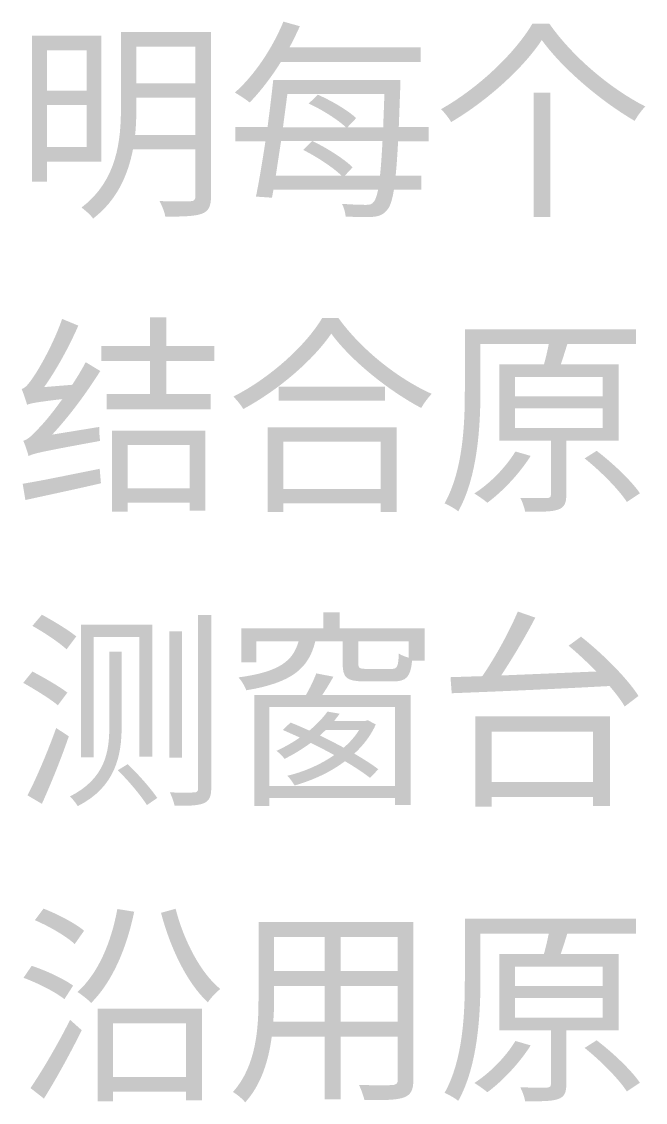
# Model space of a CAD drawing. Header units: millimetres. Extents: x -4600 to 229000, y -4300 to 19460.
# Drawn here: x 19737 to 20584, y 8971 to 10437 of the extents above; entities that cross this region are included whole.
import ezdxf

# ---------------------------------------------------------------- set-up
doc = ezdxf.new("R2010")
doc.units = ezdxf.units.MM
doc.header["$LTSCALE"] = 100
doc.layers.add('A-NOTE', color=7, linetype='Continuous', lineweight=18)

# ---------------------------------------------------------------- blocks, each defined once
blk = doc.blocks.new('A01_SHEET')
at = {"layer": 'A-NOTE'}
h = blk.add_hatch(color=256, dxfattribs=at)
edge = h.paths.add_edge_path()
edge.add_spline(control_points=[(20092.3, 10437.4), (20077.4, 10401), (20052.5, 10364), (20026.4, 10341.1)], knot_values=[0, 0, 0, 0, 1, 1, 1, 1], degree=3, periodic=0)
edge.add_spline(control_points=[(20026.4, 10341.1), (20031.8, 10338), (20041.9, 10331.4), (20046.5, 10327.6)], knot_values=[0, 0, 0, 0, 1, 1, 1, 1], degree=3, periodic=0)
edge.add_spline(control_points=[(20046.5, 10327.6), (20060.8, 10342.3), (20075.7, 10361.5), (20088.9, 10382.7)], knot_values=[0, 0, 0, 0, 1, 1, 1, 1], degree=3, periodic=0)
edge.add_line((20088.9, 10382.7), (20278.8, 10382.7))
edge.add_line((20278.8, 10382.7), (20278.8, 10402.4))
edge.add_line((20278.8, 10402.4), (20100.6, 10402.4))
edge.add_spline(control_points=[(20100.6, 10402.4), (20105.5, 10411.9), (20110.3, 10421.3), (20114.6, 10431.1)], knot_values=[0, 0, 0, 0, 1, 1, 1, 1], degree=3, periodic=0)
edge.add_line((20114.6, 10431.1), (20092.3, 10437.4))
h = blk.add_hatch(color=256, dxfattribs=at)
edge = h.paths.add_edge_path()
edge.add_spline(control_points=[(20443.2, 10412.4), (20469.9, 10375.2), (20522.3, 10329.9), (20569.3, 10302.7)], knot_values=[0, 0, 0, 0, 1, 1, 1, 1], degree=3, periodic=0)
edge.add_spline(control_points=[(20569.3, 10302.7), (20573.3, 10309.3), (20578.2, 10316.8), (20583.9, 10322.2)], knot_values=[0, 0, 0, 0, 1, 1, 1, 1], degree=3, periodic=0)
edge.add_spline(control_points=[(20583.9, 10322.2), (20536.6, 10346), (20484.2, 10390.4), (20453.3, 10434.8)], knot_values=[0, 0, 0, 0, 1, 1, 1, 1], degree=3, periodic=0)
edge.add_line((20453.3, 10434.8), (20430.6, 10434.8))
edge.add_spline(control_points=[(20430.6, 10434.8), (20408, 10396.1), (20358.2, 10347.7), (20306.3, 10318.5)], knot_values=[0, 0, 0, 0, 1, 1, 1, 1], degree=3, periodic=0)
edge.add_spline(control_points=[(20306.3, 10318.5), (20311.2, 10313.9), (20317.2, 10306.2), (20320.1, 10301)], knot_values=[0, 0, 0, 0, 1, 1, 1, 1], degree=3, periodic=0)
edge.add_spline(control_points=[(20320.1, 10301), (20371.1, 10331.1), (20419.8, 10376.4), (20443.2, 10412.4)], knot_values=[0, 0, 0, 0, 1, 1, 1, 1], degree=3, periodic=0)
h = blk.add_hatch(color=256, dxfattribs=at)
h.paths.add_polyline_path([(19751.1, 10418.2), (19751.1, 10220.2), (19771.4, 10220.2), (19771.4, 10247.1), (19845, 10247.1), (19845, 10418.2), (19751.1, 10418.2)])
h.paths.add_polyline_path([(19825, 10324.2), (19825, 10267.2), (19771.4, 10267.2), (19771.4, 10324.2), (19825, 10324.2)], flags=0)
h.paths.add_polyline_path([(19825, 10343.7), (19771.4, 10343.7), (19771.4, 10398.4), (19825, 10398.4), (19825, 10343.7)], flags=0)
h = blk.add_hatch(color=256, dxfattribs=at)
edge = h.paths.add_edge_path()
edge.add_line((19871.7, 10423.3), (19871.7, 10321.3))
edge.add_spline(control_points=[(19871.7, 10321.3), (19871.7, 10276.7), (19866.8, 10221.9), (19818.1, 10185)], knot_values=[0, 0, 0, 0, 1, 1, 1, 1], degree=3, periodic=0)
edge.add_spline(control_points=[(19818.1, 10185), (19822.7, 10181.8), (19830.7, 10174.7), (19833.9, 10170.1)], knot_values=[0, 0, 0, 0, 1, 1, 1, 1], degree=3, periodic=0)
edge.add_spline(control_points=[(19833.9, 10170.1), (19866.8, 10195.3), (19881.4, 10230), (19888, 10264)], knot_values=[0, 0, 0, 0, 1, 1, 1, 1], degree=3, periodic=0)
edge.add_line((19888, 10264), (19972.8, 10264))
edge.add_line((19972.8, 10264), (19972.8, 10200.4))
edge.add_spline(control_points=[(19972.8, 10200.4), (19972.8, 10195.3), (19970.8, 10193.6), (19965.7, 10193.6)], knot_values=[0, 0, 0, 0, 1, 1, 1, 1], degree=3, periodic=0)
edge.add_spline(control_points=[(19965.7, 10193.6), (19960.8, 10193.3), (19942.7, 10193), (19924.1, 10193.9)], knot_values=[0, 0, 0, 0, 1, 1, 1, 1], degree=3, periodic=0)
edge.add_spline(control_points=[(19924.1, 10193.9), (19927.3, 10187.8), (19931, 10178.7), (19931.9, 10172.7)], knot_values=[0, 0, 0, 0, 1, 1, 1, 1], degree=3, periodic=0)
edge.add_spline(control_points=[(19931.9, 10172.7), (19956.8, 10172.7), (19972.3, 10173.2), (19981.7, 10176.7), (19990.9, 10180.1), (19994, 10187), (19994, 10200.4)], knot_values=[0, 0, 0, 0, 1, 1, 1, 2, 2, 2, 2], degree=3, periodic=0)
edge.add_line((19994, 10200.4), (19994, 10423.3))
edge.add_line((19994, 10423.3), (19871.7, 10423.3))
edge = h.paths.add_edge_path(flags=0)
edge.add_line((19972.8, 10334.2), (19972.8, 10283.5))
edge.add_line((19972.8, 10283.5), (19890.9, 10283.5))
edge.add_spline(control_points=[(19890.9, 10283.5), (19892.3, 10296.4), (19892.6, 10309.3), (19892.6, 10321.1)], knot_values=[0, 0, 0, 0, 1, 1, 1, 1], degree=3, periodic=0)
edge.add_line((19892.6, 10321.1), (19892.6, 10334.2))
edge.add_line((19892.6, 10334.2), (19972.8, 10334.2))
h.paths.add_polyline_path([(19972.8, 10403.3), (19972.8, 10353.7), (19892.6, 10353.7), (19892.6, 10403.3), (19972.8, 10403.3)], flags=0)
h = blk.add_hatch(color=256, dxfattribs=at)
edge = h.paths.add_edge_path()
edge.add_line((20027, 10294.4), (20027, 10274.9))
edge.add_line((20027, 10274.9), (20067.9, 10274.9))
edge.add_spline(control_points=[(20067.9, 10274.9), (20063.6, 10246.9), (20059.1, 10219.6), (20055, 10199.9)], knot_values=[0, 0, 0, 0, 1, 1, 1, 1], degree=3, periodic=0)
edge.add_line((20055, 10199.9), (20076.8, 10198.4))
edge.add_line((20076.8, 10198.4), (20078.8, 10209.3))
edge.add_line((20078.8, 10209.3), (20220.9, 10209.3))
edge.add_spline(control_points=[(20220.9, 10209.3), (20219.2, 10200.7), (20217.2, 10195.6), (20215.2, 10193)], knot_values=[0, 0, 0, 0, 1, 1, 1, 1], degree=3, periodic=0)
edge.add_spline(control_points=[(20215.2, 10193), (20212.6, 10189.6), (20210, 10188.7), (20204.9, 10188.7), (20199.2, 10188.7), (20186, 10189), (20171.7, 10190.1)], knot_values=[0, 0, 0, 0, 1, 1, 1, 2, 2, 2, 2], degree=3, periodic=0)
edge.add_spline(control_points=[(20171.7, 10190.1), (20174.5, 10185.3), (20176.5, 10177.8), (20176.8, 10172.9)], knot_values=[0, 0, 0, 0, 1, 1, 1, 1], degree=3, periodic=0)
edge.add_spline(control_points=[(20176.8, 10172.9), (20190.8, 10172.1), (20205.5, 10171.8), (20213.8, 10172.4)], knot_values=[0, 0, 0, 0, 1, 1, 1, 1], degree=3, periodic=0)
edge.add_spline(control_points=[(20213.8, 10172.4), (20222.6, 10173.2), (20228.7, 10175.5), (20234.1, 10183)], knot_values=[0, 0, 0, 0, 1, 1, 1, 1], degree=3, periodic=0)
edge.add_spline(control_points=[(20234.1, 10183), (20237.5, 10187.3), (20240.1, 10195.3), (20242.4, 10209.3)], knot_values=[0, 0, 0, 0, 1, 1, 1, 1], degree=3, periodic=0)
edge.add_line((20242.4, 10209.3), (20279.4, 10209.3))
edge.add_line((20279.4, 10209.3), (20279.4, 10228.5))
edge.add_line((20279.4, 10228.5), (20244.7, 10228.5))
edge.add_spline(control_points=[(20244.7, 10228.5), (20246.1, 10240.8), (20247, 10256), (20248.1, 10274.9)], knot_values=[0, 0, 0, 0, 1, 1, 1, 1], degree=3, periodic=0)
edge.add_line((20248.1, 10274.9), (20289.4, 10274.9))
edge.add_line((20289.4, 10274.9), (20289.4, 10294.4))
edge.add_line((20289.4, 10294.4), (20249, 10294.4))
edge.add_line((20249, 10294.4), (20251, 10347.7))
edge.add_spline(control_points=[(20251, 10347.7), (20251, 10350.6), (20251.3, 10358.3), (20251.3, 10358.3)], knot_values=[0, 0, 0, 0, 1, 1, 1, 1], degree=3, periodic=0)
edge.add_line((20251.3, 10358.3), (20078.5, 10358.3))
edge.add_spline(control_points=[(20078.5, 10358.3), (20076.5, 10339.1), (20073.7, 10316.8), (20070.8, 10294.4)], knot_values=[0, 0, 0, 0, 1, 1, 1, 1], degree=3, periodic=0)
edge.add_line((20070.8, 10294.4), (20027, 10294.4))
edge = h.paths.add_edge_path(flags=0)
edge.add_spline(control_points=[(20126.7, 10326.2), (20144.7, 10317.9), (20166.2, 10304.4), (20177.4, 10293.8)], knot_values=[0, 0, 0, 0, 1, 1, 1, 1], degree=3, periodic=0)
edge.add_line((20177.4, 10293.8), (20091.7, 10293.8))
edge.add_line((20091.7, 10293.8), (20097.7, 10339.1))
edge.add_line((20097.7, 10339.1), (20229.5, 10339.1))
edge.add_line((20229.5, 10339.1), (20227.8, 10293.8))
edge.add_line((20227.8, 10293.8), (20179.1, 10293.8))
edge.add_line((20179.1, 10293.8), (20191.1, 10306.4))
edge.add_spline(control_points=[(20191.1, 10306.4), (20180, 10317), (20157.3, 10330.2), (20139, 10338.2)], knot_values=[0, 0, 0, 0, 1, 1, 1, 1], degree=3, periodic=0)
edge.add_line((20139, 10338.2), (20126.7, 10326.2))
edge = h.paths.add_edge_path(flags=0)
edge.add_line((20223.5, 10228.5), (20175.9, 10228.5))
edge.add_line((20175.9, 10228.5), (20186.3, 10239.7))
edge.add_spline(control_points=[(20186.3, 10239.7), (20174.5, 10251.2), (20151.6, 10265.8), (20131.8, 10275.2)], knot_values=[0, 0, 0, 0, 1, 1, 1, 1], degree=3, periodic=0)
edge.add_line((20131.8, 10275.2), (20226.9, 10275.2))
edge.add_spline(control_points=[(20226.9, 10275.2), (20225.8, 10255.7), (20224.9, 10240.6), (20223.5, 10228.5)], knot_values=[0, 0, 0, 0, 1, 1, 1, 1], degree=3, periodic=0)
edge = h.paths.add_edge_path(flags=0)
edge.add_spline(control_points=[(20119.2, 10263.2), (20137.6, 10254), (20159, 10240), (20171.1, 10228.5)], knot_values=[0, 0, 0, 0, 1, 1, 1, 1], degree=3, periodic=0)
edge.add_line((20171.1, 10228.5), (20082, 10228.5))
edge.add_line((20082, 10228.5), (20089.1, 10275.2))
edge.add_line((20089.1, 10275.2), (20131, 10275.2))
edge.add_line((20131, 10275.2), (20119.2, 10263.2))
for points in [[(20432.1, 10341.1), (20432.1, 10172.1), (20454.7, 10172.1), (20454.7, 10341.1), (20432.1, 10341.1)], [(19911.2, 10035.9), (19911.2, 9997.3), (19845, 9997.3), (19845, 9976.6), (19911.2, 9976.6), (19911.2, 9931.9), (19852.2, 9931.9), (19852.2, 9911.3), (19993.5, 9911.3), (19993.5, 9931.9), (19933.3, 9931.9), (19933.3, 9976.6), (19998.3, 9976.6), (19998.3, 9997.3), (19933.3, 9997.3), (19933.3, 10035.9), (19911.2, 10035.9)]]:
    blk.add_hatch(color=256, dxfattribs=at).paths.add_polyline_path(points)
h = blk.add_hatch(color=256, dxfattribs=at)
edge = h.paths.add_edge_path()
edge.add_spline(control_points=[(19744.2, 9917.3), (19748.5, 9919.3), (19755.7, 9920.8), (19792, 9925.1)], knot_values=[0, 0, 0, 0, 1, 1, 1, 1], degree=3, periodic=0)
edge.add_spline(control_points=[(19792, 9925.1), (19779.2, 9907), (19767.1, 9892.7), (19761.7, 9887.3)], knot_values=[0, 0, 0, 0, 1, 1, 1, 1], degree=3, periodic=0)
edge.add_spline(control_points=[(19761.7, 9887.3), (19752.2, 9876.9), (19745.6, 9870.1), (19739, 9868.6)], knot_values=[0, 0, 0, 0, 1, 1, 1, 1], degree=3, periodic=0)
edge.add_spline(control_points=[(19739, 9868.6), (19741.6, 9862.9), (19745.1, 9852.3), (19746.2, 9847.7)], knot_values=[0, 0, 0, 0, 1, 1, 1, 1], degree=3, periodic=0)
edge.add_spline(control_points=[(19746.2, 9847.7), (19753.1, 9851.4), (19763.4, 9853.7), (19843.3, 9868.3)], knot_values=[0, 0, 0, 0, 1, 1, 1, 1], degree=3, periodic=0)
edge.add_spline(control_points=[(19843.3, 9868.3), (19842.8, 9872.9), (19841.9, 9881.5), (19842.2, 9887.3)], knot_values=[0, 0, 0, 0, 1, 1, 1, 1], degree=3, periodic=0)
edge.add_line((19842.2, 9887.3), (19778.3, 9876.9))
edge.add_spline(control_points=[(19778.3, 9876.9), (19801.5, 9901.9), (19824.1, 9932.2), (19843.6, 9963.2)], knot_values=[0, 0, 0, 0, 1, 1, 1, 1], degree=3, periodic=0)
edge.add_line((19843.6, 9963.2), (19823.8, 9975.2))
edge.add_spline(control_points=[(19823.8, 9975.2), (19818.4, 9964.9), (19812.1, 9954.6), (19805.5, 9944.5)], knot_values=[0, 0, 0, 0, 1, 1, 1, 1], degree=3, periodic=0)
edge.add_line((19805.5, 9944.5), (19767.4, 9941.4))
edge.add_spline(control_points=[(19767.4, 9941.4), (19784.3, 9965.2), (19800.9, 9995.5), (19813.8, 10024.8)], knot_values=[0, 0, 0, 0, 1, 1, 1, 1], degree=3, periodic=0)
edge.add_line((19813.8, 10024.8), (19791.8, 10033.9))
edge.add_spline(control_points=[(19791.8, 10033.9), (19780.3, 10000.4), (19759.7, 9964.9), (19753.1, 9955.7)], knot_values=[0, 0, 0, 0, 1, 1, 1, 1], degree=3, periodic=0)
edge.add_spline(control_points=[(19753.1, 9955.7), (19747.1, 9946.6), (19741.9, 9940), (19736.8, 9938.8)], knot_values=[0, 0, 0, 0, 1, 1, 1, 1], degree=3, periodic=0)
edge.add_spline(control_points=[(19736.8, 9938.8), (19739.3, 9932.8), (19743.1, 9921.9), (19744.2, 9917.3)], knot_values=[0, 0, 0, 0, 1, 1, 1, 1], degree=3, periodic=0)
h = blk.add_hatch(color=256, dxfattribs=at)
edge = h.paths.add_edge_path()
edge.add_spline(control_points=[(20157.3, 10013.9), (20184.3, 9977.2), (20234.7, 9936.8), (20279.4, 9913)], knot_values=[0, 0, 0, 0, 1, 1, 1, 1], degree=3, periodic=0)
edge.add_spline(control_points=[(20279.4, 9913), (20283.1, 9919.3), (20288.5, 9926.8), (20293.7, 9932.2)], knot_values=[0, 0, 0, 0, 1, 1, 1, 1], degree=3, periodic=0)
edge.add_spline(control_points=[(20293.7, 9932.2), (20248.1, 9952.6), (20197.7, 9992.4), (20167.1, 10035.1)], knot_values=[0, 0, 0, 0, 1, 1, 1, 1], degree=3, periodic=0)
edge.add_line((20167.1, 10035.1), (20145, 10035.1))
edge.add_spline(control_points=[(20145, 10035.1), (20122.7, 9997.8), (20074.5, 9954), (20024.4, 9928.5)], knot_values=[0, 0, 0, 0, 1, 1, 1, 1], degree=3, periodic=0)
edge.add_spline(control_points=[(20024.4, 9928.5), (20029, 9923.9), (20035, 9916.5), (20037.9, 9911.6)], knot_values=[0, 0, 0, 0, 1, 1, 1, 1], degree=3, periodic=0)
edge.add_spline(control_points=[(20037.9, 9911.6), (20086.8, 9938), (20133.5, 9978.9), (20157.3, 10013.9)], knot_values=[0, 0, 0, 0, 1, 1, 1, 1], degree=3, periodic=0)
h.paths.add_polyline_path([(20085.7, 9942), (20085.7, 9922.8), (20230.4, 9922.8), (20230.4, 9942), (20085.7, 9942)], flags=0)
h = blk.add_hatch(color=256, dxfattribs=at)
edge = h.paths.add_edge_path()
edge.add_line((20385.7, 9972.1), (20385.7, 9868.6))
edge.add_line((20385.7, 9868.6), (20455.6, 9868.6))
edge.add_line((20455.6, 9868.6), (20455.6, 9795.6))
edge.add_spline(control_points=[(20455.6, 9795.6), (20455.6, 9792.1), (20454.4, 9791), (20450.1, 9790.7)], knot_values=[0, 0, 0, 0, 1, 1, 1, 1], degree=3, periodic=0)
edge.add_spline(control_points=[(20450.1, 9790.7), (20445.8, 9790.7), (20430.9, 9790.7), (20414, 9791)], knot_values=[0, 0, 0, 0, 1, 1, 1, 1], degree=3, periodic=0)
edge.add_spline(control_points=[(20414, 9791), (20416.9, 9785.5), (20419.8, 9777.5), (20420.6, 9772.1)], knot_values=[0, 0, 0, 0, 1, 1, 1, 1], degree=3, periodic=0)
edge.add_spline(control_points=[(20420.6, 9772.1), (20443, 9772.1), (20457, 9772.1), (20465.6, 9775.2), (20474.2, 9778.4), (20476.5, 9784.1), (20476.5, 9795.3)], knot_values=[0, 0, 0, 0, 1, 1, 1, 2, 2, 2, 2], degree=3, periodic=0)
edge.add_line((20476.5, 9795.3), (20476.5, 9868.6))
edge.add_line((20476.5, 9868.6), (20547.8, 9868.6))
edge.add_line((20547.8, 9868.6), (20547.8, 9972.1))
edge.add_line((20547.8, 9972.1), (20469, 9972.1))
edge.add_spline(control_points=[(20469, 9972.1), (20471.9, 9980.6), (20475, 9990.4), (20477.9, 9999.8)], knot_values=[0, 0, 0, 0, 1, 1, 1, 1], degree=3, periodic=0)
edge.add_line((20477.9, 9999.8), (20571.3, 9999.8))
edge.add_line((20571.3, 9999.8), (20571.3, 10019.9))
edge.add_line((20571.3, 10019.9), (20338.7, 10019.9))
edge.add_line((20338.7, 10019.9), (20338.7, 9936.8))
edge.add_spline(control_points=[(20338.7, 9936.8), (20338.7, 9891.8), (20336.4, 9828.5), (20311.2, 9783.5)], knot_values=[0, 0, 0, 0, 1, 1, 1, 1], degree=3, periodic=0)
edge.add_spline(control_points=[(20311.2, 9783.5), (20316.3, 9781.5), (20325.8, 9776.1), (20329.8, 9772.7)], knot_values=[0, 0, 0, 0, 1, 1, 1, 1], degree=3, periodic=0)
edge.add_spline(control_points=[(20329.8, 9772.7), (20356.2, 9819.6), (20359.9, 9889.3), (20359.9, 9936.8)], knot_values=[0, 0, 0, 0, 1, 1, 1, 1], degree=3, periodic=0)
edge.add_line((20359.9, 9936.8), (20359.9, 9999.8))
edge.add_line((20359.9, 9999.8), (20452.7, 9999.8))
edge.add_spline(control_points=[(20452.7, 9999.8), (20451, 9991.5), (20448.7, 9980.9), (20446.1, 9972.1)], knot_values=[0, 0, 0, 0, 1, 1, 1, 1], degree=3, periodic=0)
edge.add_line((20446.1, 9972.1), (20385.7, 9972.1))
edge = h.paths.add_edge_path(flags=0)
edge.add_spline(control_points=[(20407.4, 9854), (20394.3, 9832.5), (20373.1, 9810.8), (20351.6, 9797)], knot_values=[0, 0, 0, 0, 1, 1, 1, 1], degree=3, periodic=0)
edge.add_spline(control_points=[(20351.6, 9797), (20356.7, 9793.9), (20365.3, 9787.8), (20369.3, 9784.4)], knot_values=[0, 0, 0, 0, 1, 1, 1, 1], degree=3, periodic=0)
edge.add_spline(control_points=[(20369.3, 9784.4), (20390.2, 9799.9), (20412.9, 9823.9), (20428.1, 9848)], knot_values=[0, 0, 0, 0, 1, 1, 1, 1], degree=3, periodic=0)
edge.add_line((20428.1, 9848), (20407.4, 9854))
edge = h.paths.add_edge_path(flags=0)
edge.add_spline(control_points=[(20501.4, 9844.6), (20522.9, 9827.4), (20547.8, 9802.4), (20558.7, 9785.5)], knot_values=[0, 0, 0, 0, 1, 1, 1, 1], degree=3, periodic=0)
edge.add_line((20558.7, 9785.5), (20576.5, 9797.3))
edge.add_spline(control_points=[(20576.5, 9797.3), (20564.7, 9814.5), (20539.5, 9838.3), (20517.7, 9854.9)], knot_values=[0, 0, 0, 0, 1, 1, 1, 1], degree=3, periodic=0)
edge.add_line((20517.7, 9854.9), (20501.4, 9844.6))
h.paths.add_polyline_path([(20406.9, 9912.5), (20526, 9912.5), (20526, 9885.8), (20406.9, 9885.8), (20406.9, 9912.5)], flags=0)
h.paths.add_polyline_path([(20406.9, 9954.9), (20526, 9954.9), (20526, 9928.8), (20406.9, 9928.8), (20406.9, 9954.9)], flags=0)
h = blk.add_hatch(color=256, dxfattribs=at)
h.paths.add_polyline_path([(20070.8, 9886.7), (20070.8, 9771.8), (20092, 9771.8), (20092, 9783.8), (20224.4, 9783.8), (20224.4, 9771.8), (20246.1, 9771.8), (20246.1, 9886.7), (20070.8, 9886.7)])
h.paths.add_polyline_path([(20092, 9803), (20092, 9867.2), (20224.4, 9867.2), (20224.4, 9803), (20092, 9803)], flags=0)
h = blk.add_hatch(color=256, dxfattribs=at)
h.paths.add_polyline_path([(19859.7, 9882.1), (19859.7, 9772.4), (19880.6, 9772.4), (19880.6, 9784.7), (19964.8, 9784.7), (19964.8, 9773.5), (19986.3, 9773.5), (19986.3, 9882.1), (19859.7, 9882.1)])
h.paths.add_polyline_path([(19880.6, 9804.2), (19880.6, 9862.6), (19964.8, 9862.6), (19964.8, 9804.2), (19880.6, 9804.2)], flags=0)
h = blk.add_hatch(color=256, dxfattribs=at)
edge = h.paths.add_edge_path()
edge.add_line((19738.2, 9810.2), (19741.9, 9788.1))
edge.add_spline(control_points=[(19741.9, 9788.1), (19770.3, 9794.4), (19808.4, 9802.4), (19844.5, 9810.8)], knot_values=[0, 0, 0, 0, 1, 1, 1, 1], degree=3, periodic=0)
edge.add_line((19844.5, 9810.8), (19842.8, 9830.5))
edge.add_spline(control_points=[(19842.8, 9830.5), (19804.4, 9822.8), (19764.8, 9814.5), (19738.2, 9810.2)], knot_values=[0, 0, 0, 0, 1, 1, 1, 1], degree=3, periodic=0)
h = blk.add_hatch(color=256, dxfattribs=at)
edge = h.paths.add_edge_path()
edge.add_line((20319.2, 9547.7), (20320.9, 9525.9))
edge.add_spline(control_points=[(20320.9, 9525.9), (20373.9, 9527.9), (20456.7, 9531.4), (20535.2, 9535.7)], knot_values=[0, 0, 0, 0, 1, 1, 1, 1], degree=3, periodic=0)
edge.add_spline(control_points=[(20535.2, 9535.7), (20543.8, 9525.6), (20551, 9516.2), (20555.8, 9507.9)], knot_values=[0, 0, 0, 0, 1, 1, 1, 1], degree=3, periodic=0)
edge.add_line((20555.8, 9507.9), (20574.5, 9522.2))
edge.add_spline(control_points=[(20574.5, 9522.2), (20559.6, 9546), (20525.8, 9579.5), (20496.5, 9602.7)], knot_values=[0, 0, 0, 0, 1, 1, 1, 1], degree=3, periodic=0)
edge.add_line((20496.5, 9602.7), (20479.6, 9590.4))
edge.add_spline(control_points=[(20479.6, 9590.4), (20492, 9580.1), (20505.1, 9567.8), (20517.2, 9555.4)], knot_values=[0, 0, 0, 0, 1, 1, 1, 1], degree=3, periodic=0)
edge.add_line((20517.2, 9555.4), (20388, 9550))
edge.add_spline(control_points=[(20388, 9550), (20403.7, 9573.8), (20421.2, 9603), (20434.4, 9628.5)], knot_values=[0, 0, 0, 0, 1, 1, 1, 1], degree=3, periodic=0)
edge.add_line((20434.4, 9628.5), (20410.6, 9636.8))
edge.add_spline(control_points=[(20410.6, 9636.8), (20399.4, 9609.9), (20379.9, 9574.6), (20362.5, 9549.1)], knot_values=[0, 0, 0, 0, 1, 1, 1, 1], degree=3, periodic=0)
edge.add_line((20362.5, 9549.1), (20319.2, 9547.7))
h = blk.add_hatch(color=256, dxfattribs=at)
edge = h.paths.add_edge_path()
edge.add_spline(control_points=[(19751.4, 9617.3), (19767.4, 9608.4), (19788, 9594.7), (19797.8, 9585.5)], knot_values=[0, 0, 0, 0, 1, 1, 1, 1], degree=3, periodic=0)
edge.add_line((19797.8, 9585.5), (19811, 9603))
edge.add_spline(control_points=[(19811, 9603), (19800.6, 9611.6), (19779.7, 9624.2), (19764.3, 9632.5)], knot_values=[0, 0, 0, 0, 1, 1, 1, 1], degree=3, periodic=0)
edge.add_line((19764.3, 9632.5), (19751.4, 9617.3))
h = blk.add_hatch(color=256, dxfattribs=at)
edge = h.paths.add_edge_path()
edge.add_line((19976.5, 9631.9), (19976.5, 9397))
edge.add_spline(control_points=[(19976.5, 9397), (19976.5, 9392.7), (19974.8, 9391.3), (19970.8, 9391.3)], knot_values=[0, 0, 0, 0, 1, 1, 1, 1], degree=3, periodic=0)
edge.add_spline(control_points=[(19970.8, 9391.3), (19966.8, 9391), (19953.3, 9391), (19938.2, 9391.3)], knot_values=[0, 0, 0, 0, 1, 1, 1, 1], degree=3, periodic=0)
edge.add_spline(control_points=[(19938.2, 9391.3), (19940.7, 9386.1), (19943.6, 9377.8), (19944.5, 9373.2)], knot_values=[0, 0, 0, 0, 1, 1, 1, 1], degree=3, periodic=0)
edge.add_spline(control_points=[(19944.5, 9373.2), (19964.5, 9372.9), (19976.8, 9373.5), (19984.3, 9376.7)], knot_values=[0, 0, 0, 0, 1, 1, 1, 1], degree=3, periodic=0)
edge.add_spline(control_points=[(19984.3, 9376.7), (19991.4, 9379.8), (19994.3, 9385.3), (19994.3, 9397)], knot_values=[0, 0, 0, 0, 1, 1, 1, 1], degree=3, periodic=0)
edge.add_line((19994.3, 9397), (19994.3, 9631.9))
edge.add_line((19994.3, 9631.9), (19976.5, 9631.9))
h.paths.add_polyline_path([(19937.3, 9609.9), (19937.3, 9438.3), (19954.5, 9438.3), (19954.5, 9609.9), (19937.3, 9609.9)], flags=0)
h = blk.add_hatch(color=256, dxfattribs=at)
edge = h.paths.add_edge_path()
edge.add_line((20035, 9613.9), (20035, 9568))
edge.add_line((20035, 9568), (20055.6, 9568))
edge.add_line((20055.6, 9568), (20055.6, 9596.4))
edge.add_line((20055.6, 9596.4), (20112.9, 9596.4))
edge.add_spline(control_points=[(20112.9, 9596.4), (20105.5, 9569.8), (20087.1, 9554.9), (20031.3, 9547.4)], knot_values=[0, 0, 0, 0, 1, 1, 1, 1], degree=3, periodic=0)
edge.add_spline(control_points=[(20031.3, 9547.4), (20035, 9543.4), (20040.2, 9535.1), (20041.9, 9529.9)], knot_values=[0, 0, 0, 0, 1, 1, 1, 1], degree=3, periodic=0)
edge.add_spline(control_points=[(20041.9, 9529.9), (20104.6, 9540.3), (20127, 9560.3), (20135.6, 9596.4)], knot_values=[0, 0, 0, 0, 1, 1, 1, 1], degree=3, periodic=0)
edge.add_line((20135.6, 9596.4), (20172.8, 9596.4))
edge.add_line((20172.8, 9596.4), (20172.8, 9565.8))
edge.add_spline(control_points=[(20172.8, 9565.8), (20172.8, 9546.6), (20178.5, 9542), (20202.9, 9542), (20207.7, 9542), (20236.4, 9542), (20241.6, 9542), (20259, 9542), (20265, 9547.7), (20267.1, 9570.3)], knot_values=[0, 0, 0, 0, 1, 1, 1, 2, 2, 2, 3, 3, 3, 3], degree=3, periodic=0)
edge.add_line((20267.1, 9570.3), (20284, 9570.3))
edge.add_line((20284, 9570.3), (20284, 9613.9))
edge.add_line((20284, 9613.9), (20168.8, 9613.9))
edge.add_line((20168.8, 9613.9), (20168.8, 9635.9))
edge.add_line((20168.8, 9635.9), (20146.7, 9635.9))
edge.add_line((20146.7, 9635.9), (20146.7, 9613.9))
edge.add_line((20146.7, 9613.9), (20035, 9613.9))
edge = h.paths.add_edge_path(flags=0)
edge.add_spline(control_points=[(20262.5, 9574.1), (20257.6, 9575.5), (20252.4, 9577.5), (20249, 9579.8)], knot_values=[0, 0, 0, 0, 1, 1, 1, 1], degree=3, periodic=0)
edge.add_spline(control_points=[(20249, 9579.8), (20248.4, 9561.5), (20246.7, 9558.9), (20239, 9558.9), (20233, 9558.9), (20210, 9558.9), (20205.5, 9558.9), (20195.7, 9558.9), (20194, 9559.7), (20194, 9565.8)], knot_values=[0, 0, 0, 0, 1, 1, 1, 2, 2, 2, 3, 3, 3, 3], degree=3, periodic=0)
edge.add_line((20194, 9565.8), (20194, 9596.4))
edge.add_line((20194, 9596.4), (20262.5, 9596.4))
edge.add_line((20262.5, 9596.4), (20262.5, 9574.1))
h = blk.add_hatch(color=256, dxfattribs=at)
h.paths.add_polyline_path([(19817.5, 9619), (19817.5, 9439.1), (19834.4, 9439.1), (19834.4, 9602.4), (19896.6, 9602.4), (19896.6, 9440), (19914.1, 9440), (19914.1, 9619), (19817.5, 9619)])
edge = h.paths.add_edge_path(flags=0)
edge.add_line((19855.9, 9582.1), (19855.9, 9480.7))
edge.add_spline(control_points=[(19855.9, 9480.7), (19855.9, 9446), (19850.2, 9410.2), (19802.4, 9385.8)], knot_values=[0, 0, 0, 0, 1, 1, 1, 1], degree=3, periodic=0)
edge.add_spline(control_points=[(19802.4, 9385.8), (19805.5, 9383.3), (19811, 9376.1), (19813, 9372.7)], knot_values=[0, 0, 0, 0, 1, 1, 1, 1], degree=3, periodic=0)
edge.add_spline(control_points=[(19813, 9372.7), (19864.5, 9398.7), (19872.6, 9442), (19872.6, 9480.4)], knot_values=[0, 0, 0, 0, 1, 1, 1, 1], degree=3, periodic=0)
edge.add_line((19872.6, 9480.4), (19872.6, 9582.1))
edge.add_line((19872.6, 9582.1), (19855.9, 9582.1))
h = blk.add_hatch(color=256, dxfattribs=at)
edge = h.paths.add_edge_path()
edge.add_spline(control_points=[(19739, 9540), (19754.8, 9531.1), (19775.7, 9518.2), (19786, 9509.6)], knot_values=[0, 0, 0, 0, 1, 1, 1, 1], degree=3, periodic=0)
edge.add_line((19786, 9509.6), (19798.9, 9526.8))
edge.add_spline(control_points=[(19798.9, 9526.8), (19788, 9535.1), (19766.8, 9547.4), (19751.4, 9555.4)], knot_values=[0, 0, 0, 0, 1, 1, 1, 1], degree=3, periodic=0)
edge.add_line((19751.4, 9555.4), (19739, 9540))
h = blk.add_hatch(color=256, dxfattribs=at)
edge = h.paths.add_edge_path()
edge.add_spline(control_points=[(20137, 9552.9), (20133.8, 9544.5), (20128.4, 9532.8), (20122.9, 9523.6)], knot_values=[0, 0, 0, 0, 1, 1, 1, 1], degree=3, periodic=0)
edge.add_line((20122.9, 9523.6), (20052.8, 9523.6))
edge.add_line((20052.8, 9523.6), (20052.8, 9372.7))
edge.add_line((20052.8, 9372.7), (20073.1, 9372.7))
edge.add_line((20073.1, 9372.7), (20073.1, 9383.8))
edge.add_line((20073.1, 9383.8), (20243.8, 9383.8))
edge.add_line((20243.8, 9383.8), (20243.8, 9374.1))
edge.add_line((20243.8, 9374.1), (20265, 9374.1))
edge.add_line((20265, 9374.1), (20265, 9523.6))
edge.add_line((20265, 9523.6), (20145, 9523.6))
edge.add_spline(control_points=[(20145, 9523.6), (20150.2, 9531.1), (20155.3, 9539.7), (20160.2, 9548.3)], knot_values=[0, 0, 0, 0, 1, 1, 1, 1], degree=3, periodic=0)
edge.add_line((20160.2, 9548.3), (20137, 9552.9))
h.paths.add_polyline_path([(20073.1, 9400.2), (20073.1, 9507.3), (20243.8, 9507.3), (20243.8, 9400.2), (20073.1, 9400.2)], flags=0)
edge = h.paths.add_edge_path(flags=0)
edge.add_line((20091.4, 9476.1), (20114.6, 9465.8))
edge.add_spline(control_points=[(20114.6, 9465.8), (20105.2, 9459.2), (20094.6, 9453.2), (20082.8, 9447.7)], knot_values=[0, 0, 0, 0, 1, 1, 1, 1], degree=3, periodic=0)
edge.add_spline(control_points=[(20082.8, 9447.7), (20086.3, 9445.4), (20091.4, 9440.6), (20093.7, 9436.8)], knot_values=[0, 0, 0, 0, 1, 1, 1, 1], degree=3, periodic=0)
edge.add_spline(control_points=[(20093.7, 9436.8), (20107.2, 9443.4), (20118.9, 9450.9), (20129.5, 9458.6)], knot_values=[0, 0, 0, 0, 1, 1, 1, 1], degree=3, periodic=0)
edge.add_spline(control_points=[(20129.5, 9458.6), (20140.4, 9453.2), (20151, 9447.7), (20161.3, 9442)], knot_values=[0, 0, 0, 0, 1, 1, 1, 1], degree=3, periodic=0)
edge.add_spline(control_points=[(20161.3, 9442), (20142.4, 9428.8), (20119.5, 9419.1), (20097.7, 9413.9)], knot_values=[0, 0, 0, 0, 1, 1, 1, 1], degree=3, periodic=0)
edge.add_spline(control_points=[(20097.7, 9413.9), (20101.2, 9410.5), (20105.2, 9404.5), (20107.5, 9400.7)], knot_values=[0, 0, 0, 0, 1, 1, 1, 1], degree=3, periodic=0)
edge.add_spline(control_points=[(20107.5, 9400.7), (20131.3, 9407.6), (20155.6, 9418.2), (20175.9, 9433.7)], knot_values=[0, 0, 0, 0, 1, 1, 1, 1], degree=3, periodic=0)
edge.add_spline(control_points=[(20175.9, 9433.7), (20189.4, 9425.7), (20201.2, 9417.9), (20210, 9411)], knot_values=[0, 0, 0, 0, 1, 1, 1, 1], degree=3, periodic=0)
edge.add_line((20210, 9411), (20221.2, 9422.8))
edge.add_spline(control_points=[(20221.2, 9422.8), (20212.6, 9429.4), (20201.2, 9436.5), (20188.6, 9444)], knot_values=[0, 0, 0, 0, 1, 1, 1, 1], degree=3, periodic=0)
edge.add_spline(control_points=[(20188.6, 9444), (20200.9, 9455.2), (20210.9, 9468.3), (20217.8, 9483.5)], knot_values=[0, 0, 0, 0, 1, 1, 1, 1], degree=3, periodic=0)
edge.add_line((20217.8, 9483.5), (20206.9, 9489.3))
edge.add_line((20206.9, 9489.3), (20203.7, 9488.4))
edge.add_line((20203.7, 9488.4), (20161.3, 9488.4))
edge.add_line((20161.3, 9488.4), (20168.8, 9498.1))
edge.add_line((20168.8, 9498.1), (20152.2, 9501))
edge.add_spline(control_points=[(20152.2, 9501), (20146.2, 9492.7), (20137.8, 9483.8), (20127.5, 9475.2)], knot_values=[0, 0, 0, 0, 1, 1, 1, 1], degree=3, periodic=0)
edge.add_spline(control_points=[(20127.5, 9475.2), (20118.6, 9479.2), (20110.1, 9483), (20102, 9486.1)], knot_values=[0, 0, 0, 0, 1, 1, 1, 1], degree=3, periodic=0)
edge.add_line((20102, 9486.1), (20091.4, 9476.1))
edge = h.paths.add_edge_path(flags=0)
edge.add_spline(control_points=[(20195.1, 9476.1), (20189.7, 9467.2), (20182.5, 9459.2), (20174.2, 9452)], knot_values=[0, 0, 0, 0, 1, 1, 1, 1], degree=3, periodic=0)
edge.add_spline(control_points=[(20174.2, 9452), (20163.9, 9457.7), (20152.7, 9463.2), (20141.9, 9468.6)], knot_values=[0, 0, 0, 0, 1, 1, 1, 1], degree=3, periodic=0)
edge.add_line((20141.9, 9468.6), (20149.9, 9476.1))
edge.add_line((20149.9, 9476.1), (20195.1, 9476.1))
h = blk.add_hatch(color=256, dxfattribs=at)
h.paths.add_polyline_path([(20353, 9494.4), (20353, 9372.1), (20375.1, 9372.1), (20375.1, 9385), (20512.9, 9385), (20512.9, 9372.7), (20535.8, 9372.7), (20535.8, 9494.4), (20353, 9494.4)])
h.paths.add_polyline_path([(20375.1, 9405.6), (20375.1, 9473.8), (20512.9, 9473.8), (20512.9, 9405.6), (20375.1, 9405.6)], flags=0)
h = blk.add_hatch(color=256, dxfattribs=at)
edge = h.paths.add_edge_path()
edge.add_line((19744.8, 9387.3), (19764.3, 9375.8))
edge.add_spline(control_points=[(19764.3, 9375.8), (19776.3, 9402.2), (19790.6, 9437.4), (19800.9, 9467.5)], knot_values=[0, 0, 0, 0, 1, 1, 1, 1], degree=3, periodic=0)
edge.add_line((19800.9, 9467.5), (19783.7, 9478.7))
edge.add_spline(control_points=[(19783.7, 9478.7), (19772.3, 9446.6), (19756.2, 9409.3), (19744.8, 9387.3)], knot_values=[0, 0, 0, 0, 1, 1, 1, 1], degree=3, periodic=0)
h = blk.add_hatch(color=256, dxfattribs=at)
edge = h.paths.add_edge_path()
edge.add_spline(control_points=[(19867.4, 9421.4), (19882, 9407), (19898.9, 9387), (19906.9, 9374.1)], knot_values=[0, 0, 0, 0, 1, 1, 1, 1], degree=3, periodic=0)
edge.add_line((19906.9, 9374.1), (19921, 9383.8))
edge.add_spline(control_points=[(19921, 9383.8), (19912.7, 9396.1), (19895.5, 9415.6), (19880.9, 9429.7)], knot_values=[0, 0, 0, 0, 1, 1, 1, 1], degree=3, periodic=0)
edge.add_line((19880.9, 9429.7), (19867.4, 9421.4))
h = blk.add_hatch(color=256, dxfattribs=at)
edge = h.paths.add_edge_path()
edge.add_spline(control_points=[(19754.8, 9217.9), (19774.3, 9209.6), (19797.5, 9196.1), (19808.9, 9185.5)], knot_values=[0, 0, 0, 0, 1, 1, 1, 1], degree=3, periodic=0)
edge.add_line((19808.9, 9185.5), (19821.6, 9203.6))
edge.add_spline(control_points=[(19821.6, 9203.6), (19809.8, 9213.6), (19785.7, 9226.2), (19766.5, 9233.6)], knot_values=[0, 0, 0, 0, 1, 1, 1, 1], degree=3, periodic=0)
edge.add_line((19766.5, 9233.6), (19754.8, 9217.9))
h = blk.add_hatch(color=256, dxfattribs=at)
edge = h.paths.add_edge_path()
edge.add_spline(control_points=[(19866.8, 9233.1), (19858.2, 9186.4), (19840.5, 9145.7), (19812.7, 9120.5)], knot_values=[0, 0, 0, 0, 1, 1, 1, 1], degree=3, periodic=0)
edge.add_spline(control_points=[(19812.7, 9120.5), (19818.1, 9117), (19827.6, 9109.6), (19831.3, 9105.6)], knot_values=[0, 0, 0, 0, 1, 1, 1, 1], degree=3, periodic=0)
edge.add_spline(control_points=[(19831.3, 9105.6), (19859.4, 9133.9), (19878.9, 9177.8), (19889.7, 9229.4)], knot_values=[0, 0, 0, 0, 1, 1, 1, 1], degree=3, periodic=0)
edge.add_line((19889.7, 9229.4), (19866.8, 9233.1))
h = blk.add_hatch(color=256, dxfattribs=at)
edge = h.paths.add_edge_path()
edge.add_line((19945.9, 9233.4), (19926.1, 9227.9))
edge.add_spline(control_points=[(19926.1, 9227.9), (19938.7, 9179.8), (19961.7, 9132.2), (19989.7, 9106.4)], knot_values=[0, 0, 0, 0, 1, 1, 1, 1], degree=3, periodic=0)
edge.add_spline(control_points=[(19989.7, 9106.4), (19993.7, 9112.5), (20001.2, 9120.5), (20006.6, 9124.5)], knot_values=[0, 0, 0, 0, 1, 1, 1, 1], degree=3, periodic=0)
edge.add_spline(control_points=[(20006.6, 9124.5), (19979.7, 9146.3), (19957.1, 9190.1), (19945.9, 9233.4)], knot_values=[0, 0, 0, 0, 1, 1, 1, 1], degree=3, periodic=0)
h = blk.add_hatch(color=256, dxfattribs=at)
edge = h.paths.add_edge_path()
edge.add_line((20058.5, 9215.6), (20058.5, 9111.6))
edge.add_spline(control_points=[(20058.5, 9111.6), (20058.5, 9071.2), (20055.6, 9020.5), (20023.8, 8984.7)], knot_values=[0, 0, 0, 0, 1, 1, 1, 1], degree=3, periodic=0)
edge.add_spline(control_points=[(20023.8, 8984.7), (20028.7, 8982.1), (20037.3, 8974.9), (20040.4, 8970.6)], knot_values=[0, 0, 0, 0, 1, 1, 1, 1], degree=3, periodic=0)
edge.add_spline(control_points=[(20040.4, 8970.6), (20062.5, 8995), (20072.2, 9027.9), (20076.5, 9060)], knot_values=[0, 0, 0, 0, 1, 1, 1, 1], degree=3, periodic=0)
edge.add_line((20076.5, 9060), (20148.4, 9060))
edge.add_line((20148.4, 9060), (20148.4, 8974.7))
edge.add_line((20148.4, 8974.7), (20170.2, 8974.7))
edge.add_line((20170.2, 8974.7), (20170.2, 9060))
edge.add_line((20170.2, 9060), (20247.6, 9060))
edge.add_line((20247.6, 9060), (20247.6, 9001.3))
edge.add_spline(control_points=[(20247.6, 9001.3), (20247.6, 8996.1), (20245.6, 8994.4), (20239.8, 8994.1), (20234.4, 8993.9), (20214.9, 8993.6), (20194.9, 8994.4)], knot_values=[0, 0, 0, 0, 1, 1, 1, 2, 2, 2, 2], degree=3, periodic=0)
edge.add_spline(control_points=[(20194.9, 8994.4), (20197.7, 8988.7), (20201.2, 8979.2), (20202.3, 8973.8)], knot_values=[0, 0, 0, 0, 1, 1, 1, 1], degree=3, periodic=0)
edge.add_spline(control_points=[(20202.3, 8973.8), (20229.2, 8973.5), (20245.9, 8973.8), (20255.6, 8977.2), (20265.3, 8980.7), (20268.8, 8987.3), (20268.8, 9001.3)], knot_values=[0, 0, 0, 0, 1, 1, 1, 2, 2, 2, 2], degree=3, periodic=0)
edge.add_line((20268.8, 9001.3), (20268.8, 9215.6))
edge.add_line((20268.8, 9215.6), (20058.5, 9215.6))
h.paths.add_polyline_path([(20247.6, 9128.5), (20247.6, 9080.4), (20170.2, 9080.4), (20170.2, 9128.5), (20247.6, 9128.5)], flags=0)
h.paths.add_polyline_path([(20247.6, 9195), (20247.6, 9148.8), (20170.2, 9148.8), (20170.2, 9195), (20247.6, 9195)], flags=0)
edge = h.paths.add_edge_path(flags=0)
edge.add_line((20079.7, 9128.5), (20148.4, 9128.5))
edge.add_line((20148.4, 9128.5), (20148.4, 9080.4))
edge.add_line((20148.4, 9080.4), (20078.5, 9080.4))
edge.add_spline(control_points=[(20078.5, 9080.4), (20079.4, 9091.3), (20079.7, 9101.9), (20079.7, 9111.6)], knot_values=[0, 0, 0, 0, 1, 1, 1, 1], degree=3, periodic=0)
edge.add_line((20079.7, 9111.6), (20079.7, 9128.5))
h.paths.add_polyline_path([(20079.7, 9195), (20148.4, 9195), (20148.4, 9148.8), (20079.7, 9148.8), (20079.7, 9195)], flags=0)
h = blk.add_hatch(color=256, dxfattribs=at)
edge = h.paths.add_edge_path()
edge.add_line((20385.7, 9172.1), (20385.7, 9068.6))
edge.add_line((20385.7, 9068.6), (20455.6, 9068.6))
edge.add_line((20455.6, 9068.6), (20455.6, 8995.6))
edge.add_spline(control_points=[(20455.6, 8995.6), (20455.6, 8992.1), (20454.4, 8991), (20450.1, 8990.7)], knot_values=[0, 0, 0, 0, 1, 1, 1, 1], degree=3, periodic=0)
edge.add_spline(control_points=[(20450.1, 8990.7), (20445.8, 8990.7), (20430.9, 8990.7), (20414, 8991)], knot_values=[0, 0, 0, 0, 1, 1, 1, 1], degree=3, periodic=0)
edge.add_spline(control_points=[(20414, 8991), (20416.9, 8985.5), (20419.8, 8977.5), (20420.6, 8972.1)], knot_values=[0, 0, 0, 0, 1, 1, 1, 1], degree=3, periodic=0)
edge.add_spline(control_points=[(20420.6, 8972.1), (20443, 8972.1), (20457, 8972.1), (20465.6, 8975.2), (20474.2, 8978.4), (20476.5, 8984.1), (20476.5, 8995.3)], knot_values=[0, 0, 0, 0, 1, 1, 1, 2, 2, 2, 2], degree=3, periodic=0)
edge.add_line((20476.5, 8995.3), (20476.5, 9068.6))
edge.add_line((20476.5, 9068.6), (20547.8, 9068.6))
edge.add_line((20547.8, 9068.6), (20547.8, 9172.1))
edge.add_line((20547.8, 9172.1), (20469, 9172.1))
edge.add_spline(control_points=[(20469, 9172.1), (20471.9, 9180.6), (20475, 9190.4), (20477.9, 9199.8)], knot_values=[0, 0, 0, 0, 1, 1, 1, 1], degree=3, periodic=0)
edge.add_line((20477.9, 9199.8), (20571.3, 9199.8))
edge.add_line((20571.3, 9199.8), (20571.3, 9219.9))
edge.add_line((20571.3, 9219.9), (20338.7, 9219.9))
edge.add_line((20338.7, 9219.9), (20338.7, 9136.8))
edge.add_spline(control_points=[(20338.7, 9136.8), (20338.7, 9091.8), (20336.4, 9028.5), (20311.2, 8983.5)], knot_values=[0, 0, 0, 0, 1, 1, 1, 1], degree=3, periodic=0)
edge.add_spline(control_points=[(20311.2, 8983.5), (20316.3, 8981.5), (20325.8, 8976.1), (20329.8, 8972.7)], knot_values=[0, 0, 0, 0, 1, 1, 1, 1], degree=3, periodic=0)
edge.add_spline(control_points=[(20329.8, 8972.7), (20356.2, 9019.6), (20359.9, 9089.3), (20359.9, 9136.8)], knot_values=[0, 0, 0, 0, 1, 1, 1, 1], degree=3, periodic=0)
edge.add_line((20359.9, 9136.8), (20359.9, 9199.8))
edge.add_line((20359.9, 9199.8), (20452.7, 9199.8))
edge.add_spline(control_points=[(20452.7, 9199.8), (20451, 9191.5), (20448.7, 9180.9), (20446.1, 9172.1)], knot_values=[0, 0, 0, 0, 1, 1, 1, 1], degree=3, periodic=0)
edge.add_line((20446.1, 9172.1), (20385.7, 9172.1))
edge = h.paths.add_edge_path(flags=0)
edge.add_spline(control_points=[(20407.4, 9054), (20394.3, 9032.5), (20373.1, 9010.8), (20351.6, 8997)], knot_values=[0, 0, 0, 0, 1, 1, 1, 1], degree=3, periodic=0)
edge.add_spline(control_points=[(20351.6, 8997), (20356.7, 8993.9), (20365.3, 8987.8), (20369.3, 8984.4)], knot_values=[0, 0, 0, 0, 1, 1, 1, 1], degree=3, periodic=0)
edge.add_spline(control_points=[(20369.3, 8984.4), (20390.2, 8999.9), (20412.9, 9023.9), (20428.1, 9048)], knot_values=[0, 0, 0, 0, 1, 1, 1, 1], degree=3, periodic=0)
edge.add_line((20428.1, 9048), (20407.4, 9054))
edge = h.paths.add_edge_path(flags=0)
edge.add_spline(control_points=[(20501.4, 9044.6), (20522.9, 9027.4), (20547.8, 9002.4), (20558.7, 8985.5)], knot_values=[0, 0, 0, 0, 1, 1, 1, 1], degree=3, periodic=0)
edge.add_line((20558.7, 8985.5), (20576.5, 8997.3))
edge.add_spline(control_points=[(20576.5, 8997.3), (20564.7, 9014.5), (20539.5, 9038.3), (20517.7, 9054.9)], knot_values=[0, 0, 0, 0, 1, 1, 1, 1], degree=3, periodic=0)
edge.add_line((20517.7, 9054.9), (20501.4, 9044.6))
h.paths.add_polyline_path([(20406.9, 9112.5), (20526, 9112.5), (20526, 9085.8), (20406.9, 9085.8), (20406.9, 9112.5)], flags=0)
h.paths.add_polyline_path([(20406.9, 9154.9), (20526, 9154.9), (20526, 9128.8), (20406.9, 9128.8), (20406.9, 9154.9)], flags=0)
h = blk.add_hatch(color=256, dxfattribs=at)
edge = h.paths.add_edge_path()
edge.add_spline(control_points=[(19739.3, 9139.7), (19759.1, 9132.5), (19783.2, 9120.2), (19794.9, 9110.7)], knot_values=[0, 0, 0, 0, 1, 1, 1, 1], degree=3, periodic=0)
edge.add_line((19794.9, 9110.7), (19806.7, 9129.1))
edge.add_spline(control_points=[(19806.7, 9129.1), (19794.3, 9138.2), (19769.7, 9149.7), (19750.5, 9156)], knot_values=[0, 0, 0, 0, 1, 1, 1, 1], degree=3, periodic=0)
edge.add_line((19750.5, 9156), (19739.3, 9139.7))
h = blk.add_hatch(color=256, dxfattribs=at)
h.paths.add_polyline_path([(19840.2, 9097.9), (19840.2, 8972.1), (19861.1, 8972.1), (19861.1, 8985), (19960.2, 8985), (19960.2, 8973.5), (19981.7, 8973.5), (19981.7, 9097.9), (19840.2, 9097.9)])
h.paths.add_polyline_path([(19861.1, 9005), (19861.1, 9077.8), (19960.2, 9077.8), (19960.2, 9005), (19861.1, 9005)], flags=0)
h = blk.add_hatch(color=256, dxfattribs=at)
edge = h.paths.add_edge_path()
edge.add_line((19748.8, 8990.1), (19767.1, 8975.8))
edge.add_spline(control_points=[(19767.1, 8975.8), (19783.7, 9002.4), (19803.5, 9038.3), (19818.4, 9068.6)], knot_values=[0, 0, 0, 0, 1, 1, 1, 1], degree=3, periodic=0)
edge.add_line((19818.4, 9068.6), (19802.6, 9082.7))
edge.add_spline(control_points=[(19802.6, 9082.7), (19786.3, 9050), (19764, 9012.2), (19748.8, 8990.1)], knot_values=[0, 0, 0, 0, 1, 1, 1, 1], degree=3, periodic=0)

msp = doc.modelspace()

# ---------------------------------------------------------------- block references
msp.add_blockref('A01_SHEET', (0, 0))

doc.saveas('drawing.dxf')
